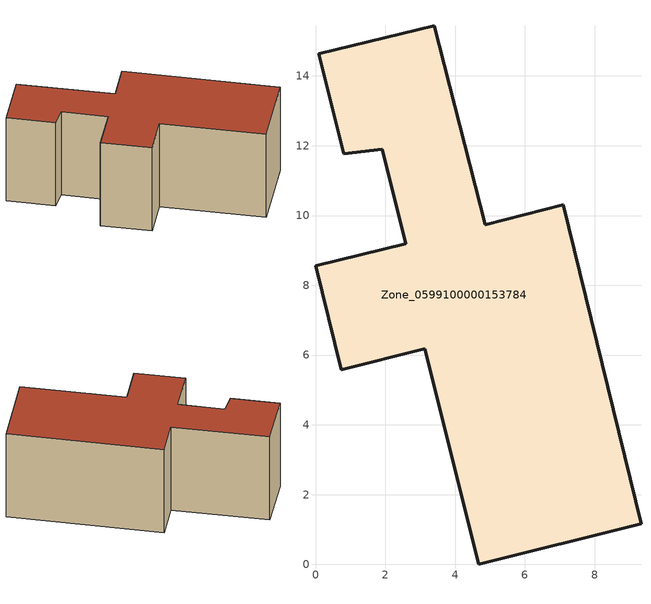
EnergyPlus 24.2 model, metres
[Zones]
Zone_0599100000153784
 floor ground (C_G): 3.13,6.17 0.74,5.58 0,8.55 2.59,9.19 1.92,11.9 0.81,11.76 0.09,14.63 3.4,15.44 4.86,9.73 7.1,10.3 9.33,1.17 4.68,0 z0
 wall outside (C_F): 0.74,5.58 3.13,6.17 4.68,0 9.33,1.17 7.1,10.3 4.86,9.73 3.4,15.44 0.09,14.63 0.81,11.76 1.92,11.9 2.59,9.19 0,8.55 0.74,5.58 z0:5.97
 roof outside (C_R): 2.59,9.19 0,8.55 0.74,5.58 3.13,6.17 4.68,0 9.33,1.17 7.1,10.3 4.86,9.73 3.4,15.44 0.09,14.63 0.81,11.76 1.92,11.9 z5.97
[BUILDING]
Pand.0599100000153784: North Axis=0; Terrain=City; Loads Convergence Tolerance Value=0.04; Temperature Convergence Tolerance Value=0.4; Solar Distribution=FullExterior; Maximum Number of Warmup Days=25; Minimum Number of Warmup Days=1
[Site:Location]
Rotterdam.The.Hague.AP_ZH_NLD Design_Conditions: Latitude=51.96; Longitude=4.45; Time Zone=1; Elevation=-4.5
[SITE:GROUNDTEMPERATURE:BUILDINGSURFACE]
18, 18, 18, 18, 18, 18, 18, 18, 18, 18, 18, 18
[MATERIAL] Thermal Absorptance=0.9; Solar Absorptance=0.7; Visible Absorptance=0.7
Name | Roughness | Thickness | Conductivity | Density | Specific Heat
G.TI.1965-1974 | MediumSmooth | 0.15 | 0.882353 | 540 | 1210
F.TI.1965-1974 | Rough | 0.3 | 0.697674 | 1920 | 840
R.TI.1965-1974 | MediumRough | 0.2 | 0.232558 | 1500 | 1000
[CONSTRUCTION]
C_G: G.TI.1965-1974
C_F: F.TI.1965-1974
C_R: R.TI.1965-1974
[ZONE]
Zone_0599100000153784: Type=1; Multiplier=1; Ceiling Height=Autocalculate; Volume=Autocalculate; Floor Area=autocalculate; Part of Total Floor Area=Yes
[ZONEINFILTRATION:DESIGNFLOWRATE]
Infil_Zone_0599100000153784: Zone or ZoneList or Space or SpaceList=Zone_0599100000153784; Schedule=AlwaysOn; Design Flow Rate Calculation Method=Flow/Area; Flow Rate per Floor Area=0.003; Constant Term Coefficient=1; Temperature Term Coefficient=0; Velocity Term Coefficient=0; Velocity Squared Term Coefficient=0
[HVACTEMPLATE:ZONE:IDEALLOADSAIRSYSTEM]
Zone_0599100000153784: Maximum Heating Supply Air Temperature=50; Minimum Cooling Supply Air Temperature=13; Maximum Heating Supply Air Humidity Ratio=0.0156; Minimum Cooling Supply Air Humidity Ratio=0.0077; Heating Limit=NoLimit; Cooling Limit=NoLimit; Dehumidification Control Type=ConstantSensibleHeatRatio; Cooling Sensible Heat Ratio=0.7; Dehumidification Setpoint=60; Humidification Control Type=None; Humidification Setpoint=30; Outdoor Air Method=None; Outdoor Air Flow Rate per Person=0.00944; Outdoor Air Flow Rate per Zone Floor Area=0; Outdoor Air Flow Rate per Zone=0; Demand Controlled Ventilation Type=None; Outdoor Air Economizer Type=NoEconomizer; Heat Recovery Type=None; Sensible Heat Recovery Effectiveness=0.7; Latent Heat Recovery Effectiveness=0.65
[ZONECONTROL:THERMOSTAT]
ThermostatControl_Zone_0599100000153784: Zone or ZoneList=Zone_0599100000153784; Control Type Schedule=DualSetpointControlType; Control 1=Thermostat_Zone_0599100000153784; Temperature Difference Between Cutout And Setpoint=0
[THERMOSTATSETPOINT:DUALSETPOINT]
Thermostat_Zone_0599100000153784: Heating Setpoint Temperature Schedule=HeatingSetpoint_Zone_0599100000153784; Cooling Setpoint Temperature Schedule=CoolingSetpoint_Zone_0599100000153784
[SCHEDULE:COMPACT]
HeatingSetpoint_Zone_0599100000153784: Through: 12/31, For: AllDays, Until: 24:00, 21
CoolingSetpoint_Zone_0599100000153784: Through: 12/31, For: AllDays, Until: 24:00, 24
DualSetpointControlType: Through: 12/31, For: AllDays, Until: 24:00, 4
AlwaysOn: Through: 12/31, For: AllDays, Until: 24:00, 1
